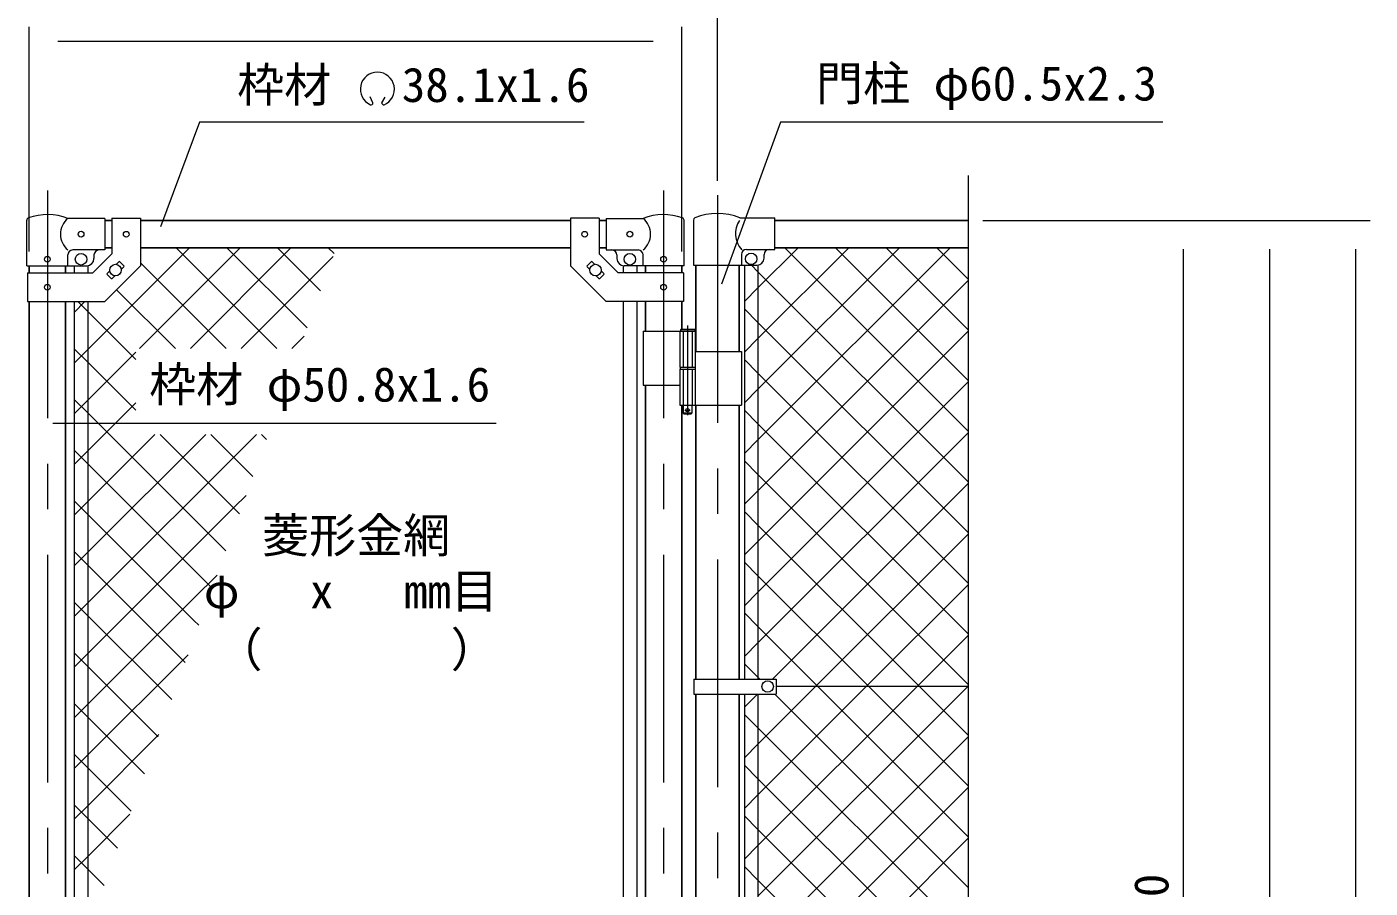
# Model space of a CAD drawing. Units: millimetres, scale not verified. Extents: x -4200 to 4200, y -2970 to 2970.
# Drawn here: x -2564 to -692, y 530 to 1732 of the extents above; entities that cross this region are included whole.
import ezdxf
from ezdxf.enums import TextEntityAlignment as Align

# ---------------------------------------------------------------- set-up
doc = ezdxf.new("R2010")
doc.units = ezdxf.units.MM
doc.header["$LTSCALE"] = 10
doc.linetypes.add('DASHED', pattern=[7.5, 6, -1.5])
doc.linetypes.add('USER1', pattern=[50.8, 31.75, -6.35, 6.35, -6.35])
for name, color, linetype, lineweight in [('0-1_D-STR-TXT', 7, 'Continuous', 13), ('0-2_D-BMK', 2, 'USER1', 13), ('0-3_D-STR1', 1, 'Continuous', 25), ('0-4_D-STR3', 3, 'Continuous', 13), ('0-8_D-STR-DIM', 7, 'Continuous', 13), ('0-B_D-STR2', 7, 'Continuous', 13)]:
    doc.layers.add(name, color=color, linetype=linetype, lineweight=lineweight)
doc.styles.add('ＭＳ ゴシック', font='')
doc.styles.get('ＭＳ ゴシック').set_extended_font_data('MS Gothic')

msp = doc.modelspace()

# ---------------------------------------------------------------- linework, layer by layer
at = {"layer": '0-1_D-STR-TXT'}
for p, q in [((-2082.01, 1625.75), (-2085.84, 1633.96)), ((-2069.42, 1625.74), (-2064.9, 1633.58))]:
    msp.add_line(p, q, dxfattribs=at)
for points in [[(-1787.47, 1598.46), (-2323.67, 1598.46), (-2378.23, 1452.8)], [(-980.65, 1598.46), (-1513.81, 1598.46), (-1595.74, 1372.73)], [(-1910.16, 1178.29), (-2330.99, 1178.29), (-2528.14, 1178.29)]]:
    msp.add_lwpolyline(points, dxfattribs=at)
for centre, radius, start, end in [((-2075.72, 1644.63), 23.75, 292.92895, 245.65759), ((-2084.47, 1625.29), 2.5, 245.55066, 10.6575), ((-2066.97, 1625.28), 2.5, 169.34241, 276.63708)]:
    msp.add_arc(centre, radius, start, end, dxfattribs=at)
at = {"layer": '0-2_D-BMK'}
for p, q in [((-2535.9, 1503.1), (-2535.9, -535.29)), ((-1676.7, 1503.1), (-1676.7, -535.29)), ((-1601.55, 1496.61), (-1601.55, -849.21)), ((-1643.28, 1314.79), (-1643.28, 1189.9)), ((-1646.9, 1196.87), (-1639.65, 1196.87))]:
    msp.add_line(p, q, dxfattribs=at)
at = {"layer": '0-3_D-STR1'}
for p, q in [((-2455.9, 1461.37), (-2445.9, 1461.37)), ((-2405.9, 1461.37), (-1806.7, 1461.37)), ((-1766.7, 1461.37), (-1756.7, 1461.37)), ((-1521.55, 1461.37), (-1251.55, 1461.37)), ((-2455.9, 1423.37), (-2445.9, 1423.37)), ((-2405.9, 1423.37), (-1806.7, 1423.37)), ((-1766.7, 1423.37), (-1756.7, 1423.37)), ((-1521.55, 1423.37), (-1251.55, 1423.37)), ((-2561.3, 1398.37), (-2561.3, 1388.32)), ((-2510.5, 1398.37), (-2510.5, 1388.32)), ((-1702.1, 1398.37), (-1702.1, 1388.32)), ((-1651.3, 1398.37), (-1651.3, 1388.32)), ((-1631.8, 1399.07), (-1631.8, 1278.87)), ((-1571.3, 1399.07), (-1571.3, 1278.87)), ((-2561.3, 1348.32), (-2561.3, 511.37)), ((-2510.5, 1348.32), (-2510.5, 511.37)), ((-1702.1, 1348.32), (-1702.1, 1306.87)), ((-1651.3, 1348.32), (-1651.3, 1309.87)), ((-1702.1, 1231.87), (-1702.1, 511.37)), ((-1651.3, 1203.87), (-1651.3, 511.37)), ((-1631.8, 1203.87), (-1631.8, 821.87)), ((-1571.3, 1203.87), (-1571.3, 821.87)), ((-1631.8, 800.87), (-1631.8, 171.87)), ((-1571.3, 800.87), (-1571.3, 171.87))]:
    msp.add_line(p, q, dxfattribs=at)
at = {"layer": '0-4_D-STR3'}
for p, q in [((-2564.45, 1398.37), (-2564.45, 1462.06)), ((-2455.9, 1464.37), (-2507.35, 1464.37)), ((-2455.9, 1464.37), (-2455.9, 1420.37)), ((-2445.9, 1464.57), (-2445.9, 1414.89)), ((-2445.9, 1464.57), (-2405.9, 1464.57)), ((-2405.9, 1464.57), (-2405.9, 1398.32)), ((-1806.7, 1464.57), (-1806.7, 1398.32)), ((-1766.7, 1464.57), (-1806.7, 1464.57)), ((-1766.7, 1464.57), (-1766.7, 1414.89)), ((-1756.7, 1464.37), (-1705.25, 1464.37)), ((-1756.7, 1464.37), (-1756.7, 1420.37)), ((-1648.15, 1398.37), (-1648.15, 1462.06)), ((-1634.95, 1461.92), (-1634.95, 1399.07)), ((-1570.41, 1465.07), (-1521.55, 1465.07)), ((-1521.55, 1421.07), (-1521.55, 1465.07)), ((-2507.35, 1398.37), (-2507.35, 1413.37)), ((-2455.9, 1420.37), (-2500.35, 1420.37)), ((-2472.46, 1388.32), (-2445.9, 1414.89)), ((-2470.9, 1413.37), (-2470.9, 1408.37)), ((-1740.13, 1388.32), (-1766.7, 1414.89)), ((-1756.7, 1420.37), (-1712.25, 1420.37)), ((-1741.7, 1413.37), (-1741.7, 1408.37)), ((-1705.25, 1398.37), (-1705.25, 1413.37)), ((-1568.15, 1414.07), (-1568.15, 1399.07)), ((-1561.15, 1421.07), (-1521.55, 1421.07)), ((-1536.55, 1409.07), (-1536.55, 1414.07)), ((-2564.45, 1398.37), (-2507.35, 1398.37)), ((-2563.6, 1388.32), (-2472.46, 1388.32)), ((-2563.6, 1388.32), (-2563.6, 1348.32)), ((-2507.35, 1398.37), (-2480.9, 1398.37)), ((-2498.4, 1398.37), (-2498.4, 1388.32)), ((-2479.4, 1398.37), (-2479.4, 1388.32)), ((-2452.56, 1387.72), (-2448.85, 1391.44)), ((-2452.56, 1386.31), (-2446.91, 1380.65)), ((-2440.02, 1400.27), (-2436.3, 1403.98)), ((-2434.89, 1403.98), (-2429.23, 1398.33)), ((-2432.94, 1393.2), (-2429.23, 1396.91)), ((-1777.71, 1403.98), (-1783.36, 1398.33)), ((-1779.65, 1393.2), (-1783.36, 1396.91)), ((-1772.58, 1400.27), (-1776.29, 1403.98)), ((-1760.03, 1386.31), (-1765.69, 1380.65)), ((-1760.03, 1387.72), (-1763.74, 1391.44)), ((-1649, 1388.32), (-1740.13, 1388.32)), ((-1733.2, 1398.37), (-1733.2, 1388.32)), ((-1705.25, 1398.37), (-1731.7, 1398.37)), ((-1714.2, 1398.37), (-1714.2, 1388.32)), ((-1648.15, 1398.37), (-1705.25, 1398.37)), ((-1649, 1388.32), (-1649, 1348.32)), ((-1634.95, 1399.07), (-1546.55, 1399.07)), ((-1564.05, 1399.07), (-1564.05, 821.87)), ((-1545.05, 1399.07), (-1545.05, 821.87)), ((-2445.49, 1380.65), (-2441.78, 1384.37)), ((-1767.1, 1380.65), (-1770.82, 1384.37)), ((-2498.4, 1348.32), (-2498.4, 513.87)), ((-2479.4, 1348.32), (-2479.4, 513.87)), ((-1733.2, 1348.32), (-1733.2, 513.87)), ((-1714.2, 1348.32), (-1714.2, 513.87)), ((-1705.25, 1306.87), (-1705.25, 1231.87)), ((-1705.25, 1306.87), (-1632.48, 1306.87)), ((-1654.08, 1306.87), (-1654.08, 1256.87)), ((-1633.28, 1308.87), (-1653.28, 1308.87)), ((-1652.28, 1309.87), (-1634.28, 1309.87)), ((-1633.28, 1308.87), (-1634.28, 1309.87)), ((-1633.28, 1308.87), (-1633.28, 1306.87)), ((-1632.48, 1306.87), (-1632.48, 1256.87)), ((-1632.48, 1278.87), (-1568.25, 1278.87)), ((-1568.25, 1278.87), (-1568.25, 1203.87)), ((-1654.08, 1256.87), (-1632.48, 1256.87)), ((-1653.78, 1256.87), (-1653.78, 1253.87)), ((-1632.78, 1256.87), (-1632.78, 1253.87)), ((-1654.08, 1253.87), (-1632.48, 1253.87)), ((-1654.08, 1253.87), (-1654.08, 1203.87)), ((-1653.78, 1253.87), (-1632.78, 1253.87)), ((-1632.48, 1253.87), (-1632.48, 1203.87)), ((-1705.25, 1231.87), (-1654.3, 1231.87)), ((-1654.08, 1203.87), (-1568.25, 1203.87)), ((-1649.28, 1203.87), (-1649.28, 1192.87)), ((-1648.28, 1191.87), (-1649.28, 1192.87)), ((-1648.28, 1191.87), (-1638.28, 1191.87)), ((-1638.28, 1191.87), (-1637.28, 1192.87)), ((-1634.35, 821.87), (-1634.35, 800.87)), ((-1634.35, 821.87), (-1519.55, 821.87)), ((-1519.55, 821.87), (-1519.55, 800.87)), ((-1251.55, 811.37), (-1519.55, 811.37)), ((-1634.35, 800.87), (-1519.55, 800.87)), ((-1564.05, 800.87), (-1564.05, 171.87)), ((-1545.05, 800.87), (-1545.05, 171.87))]:
    msp.add_line(p, q, dxfattribs=at)
at = {"layer": '0-4_D-STR3', "linetype": 'DASHED'}
for p, q in [((-1649.58, 1306.87), (-1649.58, 1256.87)), ((-1636.98, 1306.87), (-1636.98, 1256.87)), ((-1649.58, 1253.87), (-1649.58, 1203.87)), ((-1636.98, 1253.87), (-1636.98, 1203.87))]:
    msp.add_line(p, q, dxfattribs=at)
at = {"layer": '0-4_D-STR3'}
for points in [[(-2563.6, 1348.32), (-2455.9, 1348.32), (-2405.9, 1398.32)], [(-1649, 1348.32), (-1756.7, 1348.32), (-1806.7, 1398.32)], [(-1652.28, 1309.87), (-1653.28, 1308.87), (-1653.28, 1306.87)], [(-1637.28, 1203.87), (-1637.28, 1192.87), (-1649.28, 1192.87)]]:
    msp.add_lwpolyline(points, dxfattribs=at)
for centre, radius in [((-2488.9, 1442.37), 4), ((-2425.9, 1442.32), 4), ((-1786.7, 1442.32), 4), ((-1723.7, 1442.37), 4), ((-2535.9, 1407.37), 4), ((-2488.9, 1407.37), 8), ((-1723.7, 1407.37), 8), ((-1676.7, 1407.37), 4), ((-1554.55, 1408.07), 8), ((-2440.9, 1392.32), 8), ((-1771.7, 1392.32), 8), ((-2535.9, 1368.32), 4), ((-1676.7, 1368.32), 4), ((-1643.28, 1196.87), 2.5), ((-1531.55, 811.37), 8)]:
    msp.add_circle(centre, radius, dxfattribs=at)
for centre, radius, start, end in [((-2561.15, 1462.06), 3.3, 109.22051, 180), ((-2535.9, 1389.64), 80, 69.0916, 109.22051), ((-2489.15, 1442.37), 28.55, 129.59418, 230.40582), ((-1676.7, 1389.64), 80, 70.77949, 110.9084), ((-1723.44, 1442.37), 28.55, 309.59418, 50.40582), ((-1651.45, 1462.06), 3.3, 0, 70.77949), ((-1631.65, 1461.92), 3.3, 113.10629, 180), ((-1601.55, 1391.37), 80, 67.09875, 113.10629), ((-1543.02, 1443.12), 33.4, 146.35914, 222.2959), ((-2500.35, 1413.37), 7, 90, 180), ((-2480.9, 1408.37), 10, 270, 0), ((-2463.9, 1413.37), 7, 90, 180), ((-1748.7, 1413.37), 7, 0, 90), ((-1731.7, 1408.37), 10, 180, 270), ((-1712.25, 1413.37), 7, 0, 90), ((-1561.15, 1414.07), 7, 90, 180), ((-1546.55, 1409.07), 10, 270, 0), ((-1529.55, 1414.07), 7, 90, 180), ((-2451.86, 1387.01), 1, 135, 225), ((-2435.59, 1403.28), 1, 45, 135), ((-2429.94, 1397.62), 1, 315, 45), ((-1782.66, 1397.62), 1, 135, 225), ((-1777, 1403.28), 1, 45, 135), ((-1760.74, 1387.01), 1, 315, 45), ((-2446.2, 1381.36), 1, 225, 315), ((-1766.39, 1381.36), 1, 225, 315)]:
    msp.add_arc(centre, radius, start, end, dxfattribs=at)
at = {"layer": '0-8_D-STR-DIM'}
for p, q in [((-1601.55, 1516.61), (-1601.55, 1851.37)), ((-2561.3, 1418.37), (-2561.3, 1731.37)), ((-1651.3, 1418.37), (-1651.3, 1731.37)), ((-2521.3, 1711.37), (-1691.3, 1711.37)), ((-1251.55, 512.02), (-1251.55, 1524.37)), ((-1231.55, 1461.37), (-931.55, 1461.37)), ((-1231.55, 1461.37), (-811.55, 1461.37)), ((-1231.55, 1461.37), (-691.55, 1461.37)), ((-951.55, -448.63), (-951.55, 1421.37)), ((-831.55, -498.63), (-831.55, 1421.37)), ((-711.55, -798.63), (-711.55, 1421.37))]:
    msp.add_line(p, q, dxfattribs=at)
at = {"layer": '0-B_D-STR2'}
for p, q in [((-2407.23, 1283.07), (-2266.94, 1423.37)), ((-2215.96, 1283.07), (-2356.26, 1423.37)), ((-2336.52, 1283.07), (-2196.23, 1423.37)), ((-2173.79, 1311.61), (-2285.55, 1423.37)), ((-2265.81, 1283.07), (-2137.46, 1411.42)), ((-2154.92, 1363.45), (-2214.84, 1423.37)), ((-2136.05, 1415.29), (-2144.13, 1423.37)), ((-1545.05, 1367.44), (-1489.12, 1423.37)), ((-1545.05, 1296.73), (-1418.41, 1423.37)), ((-1545.05, 1226.02), (-1347.7, 1423.37)), ((-1545.05, 1155.31), (-1276.99, 1423.37)), ((-1251.55, 1167.18), (-1507.73, 1423.37)), ((-1251.55, 1237.9), (-1437.02, 1423.37)), ((-1251.55, 1308.61), (-1366.31, 1423.37)), ((-1251.55, 1379.32), (-1295.6, 1423.37)), ((-2286.67, 1283.07), (-2405.9, 1402.3)), ((-1564.05, 1348.44), (-1545.05, 1367.44)), ((-1545.05, 1084.6), (-1251.55, 1378.1)), ((-2357.38, 1283.07), (-2439.26, 1364.95)), ((-2498.4, 1333.33), (-2483.41, 1348.32)), ((-1545.05, 1319.26), (-1564.05, 1338.26)), ((-1251.55, 1025.76), (-1545.05, 1319.26)), ((-2195.1, 1283.07), (-2177.92, 1300.25)), ((-1564.05, 1277.73), (-1545.05, 1296.73)), ((-1545.05, 1013.89), (-1251.55, 1307.39)), ((-2479.4, 1210.91), (-2412.45, 1277.86)), ((-1545.05, 1248.55), (-1564.05, 1267.55)), ((-1251.55, 955.05), (-1545.05, 1248.55)), ((-1545.05, 943.18), (-1251.55, 1236.68)), ((-1564.05, 1207.02), (-1545.05, 1226.02)), ((-2479.4, 1192.95), (-2498.4, 1211.95)), ((-2498.4, 1191.91), (-2479.4, 1210.91)), ((-2479.4, 1140.2), (-2412.45, 1207.15)), ((-2331.55, 1045.1), (-2479.4, 1192.95)), ((-1545.05, 1177.84), (-1564.05, 1196.84)), ((-2479.4, 1069.49), (-2385.81, 1163.07)), ((-2479.4, 998.78), (-2315.1, 1163.07)), ((-2249.26, 1104.24), (-2308.09, 1163.07)), ((-2230.39, 1156.08), (-2237.38, 1163.07)), ((-1251.55, 884.34), (-1545.05, 1177.84)), ((-1545.05, 872.46), (-1251.55, 1165.96)), ((-1564.05, 1136.31), (-1545.05, 1155.31)), ((-2479.4, 1122.24), (-2498.4, 1141.24)), ((-2498.4, 1121.2), (-2479.4, 1140.2)), ((-1545.05, 1107.13), (-1564.05, 1126.13)), ((-2331.55, 974.39), (-2479.4, 1122.24)), ((-1251.55, 813.63), (-1545.05, 1107.13)), ((-1524.93, 821.87), (-1251.55, 1095.25)), ((-2479.4, 1051.53), (-2498.4, 1070.53)), ((-2498.4, 1050.49), (-2479.4, 1069.49)), ((-1564.05, 1065.6), (-1545.05, 1084.6)), ((-2331.55, 903.68), (-2479.4, 1051.53)), ((-1545.05, 1036.42), (-1564.05, 1055.42)), ((-2287, 1000.56), (-2331.55, 1045.1)), ((-1319.99, 811.37), (-1545.05, 1036.42)), ((-1564.05, 994.89), (-1545.05, 1013.89)), ((-1464.72, 811.37), (-1251.55, 1024.54)), ((-2479.4, 980.82), (-2498.4, 999.82)), ((-2498.4, 979.78), (-2479.4, 998.78)), ((-2343.61, 845.03), (-2479.4, 980.82)), ((-2305.87, 948.72), (-2331.55, 974.39)), ((-1545.05, 965.71), (-1564.05, 984.71)), ((-1390.7, 811.37), (-1545.05, 965.71)), ((-1564.05, 924.18), (-1545.05, 943.18)), ((-1394.01, 811.37), (-1251.55, 953.83)), ((-2479.4, 910.11), (-2498.4, 929.11)), ((-2362.48, 793.19), (-2479.4, 910.11)), ((-2324.74, 896.87), (-2331.55, 903.68)), ((-1545.05, 895), (-1564.05, 914)), ((-1461.41, 811.37), (-1545.05, 895)), ((-1323.3, 811.37), (-1251.55, 883.12)), ((-1564.05, 853.46), (-1545.05, 872.46)), ((-2479.4, 839.4), (-2498.4, 858.4)), ((-2479.4, 715.93), (-2339.78, 855.55)), ((-2381.35, 741.35), (-2479.4, 839.4)), ((-1545.05, 731.04), (-1464.72, 811.37)), ((-1545.05, 660.33), (-1394.01, 811.37)), ((-1545.05, 589.62), (-1323.3, 811.37)), ((-1545.05, 518.91), (-1252.59, 811.37)), ((-1251.55, 601.5), (-1461.41, 811.37)), ((-1251.55, 672.21), (-1390.7, 811.37)), ((-1251.55, 742.92), (-1319.99, 811.37)), ((-1252.59, 811.37), (-1251.55, 812.41)), ((-2479.4, 768.69), (-2498.4, 787.69)), ((-1564.05, 782.75), (-1545.93, 800.87)), ((-1251.55, 530.79), (-1521.63, 800.87)), ((-2400.21, 689.51), (-2479.4, 768.69)), ((-2479.4, 645.22), (-2380.25, 744.37)), ((-1564.05, 712.04), (-1545.05, 731.04)), ((-1545.05, 448.2), (-1251.55, 741.7)), ((-2479.4, 697.98), (-2498.4, 716.98)), ((-2498.4, 696.93), (-2479.4, 715.93)), ((-2419.08, 637.67), (-2479.4, 697.98)), ((-1545.05, 682.87), (-1564.05, 701.87)), ((-1251.55, 389.37), (-1545.05, 682.87)), ((-1564.05, 641.33), (-1545.05, 660.33)), ((-1545.05, 377.49), (-1251.55, 670.99)), ((-2479.4, 627.27), (-2498.4, 646.27)), ((-2498.4, 626.22), (-2479.4, 645.22)), ((-2479.4, 574.51), (-2420.71, 633.2)), ((-2437.95, 585.82), (-2479.4, 627.27)), ((-1545.05, 612.16), (-1564.05, 631.16)), ((-1251.55, 318.66), (-1545.05, 612.16)), ((-1545.05, 306.78), (-1251.55, 600.28)), ((-1564.05, 570.62), (-1545.05, 589.62)), ((-2479.4, 556.56), (-2498.4, 575.56)), ((-2498.4, 555.51), (-2479.4, 574.51)), ((-2456.82, 533.98), (-2479.4, 556.56)), ((-1545.05, 541.45), (-1564.05, 560.45)), ((-1251.55, 247.95), (-1545.05, 541.45))]:
    msp.add_line(p, q, dxfattribs=at)
for points in [[(-2498.4, 1262.62), (-2479.4, 1281.62), (-2337.65, 1423.37)], [(-1251.55, 1096.47), (-1545.05, 1389.97), (-1554.14, 1399.07)], [(-2412.45, 1267.42), (-2479.4, 1334.37), (-2493.34, 1348.32)], [(-2412.45, 1196.71), (-2479.4, 1263.66), (-2498.4, 1282.66)], [(-2498.4, 909.06), (-2479.4, 928.06), (-2244.39, 1163.07)], [(-2268.13, 1052.4), (-2277.1, 1061.37), (-2378.8, 1163.07)], [(-2498.4, 838.35), (-2479.4, 857.35), (-2331.55, 1005.2), (-2275.38, 1061.37), (-2258.85, 1077.9)], [(-2498.4, 767.64), (-2479.4, 786.64), (-2331.55, 934.49), (-2299.32, 966.72)], [(-1542.63, 821.87), (-1545.05, 824.29), (-1564.05, 843.29)], [(-1270.82, 479.35), (-1545.05, 753.58), (-1564.05, 772.58)]]:
    msp.add_lwpolyline(points, dxfattribs=at)

# ---------------------------------------------------------------- texts
at = {"layer": '0-1_D-STR-TXT', "style": 'ＭＳ ゴシック'}
for s, p in [('枠材 \u300038.1x1.6', (-2271.22, 1612.32)), ('門柱 φ60.5x2.3', (-1464.15, 1614.35)), ('枠材 φ50.8x1.6', (-2393.92, 1194.43)), ('菱形金網', (-2236.5, 983.77)), ('φ\u3000 x\u3000 mm目', (-2317.71, 906.18)), ('（\u3000\u3000\u3000\u3000）', (-2301.47, 824.53))]:
    msp.add_text(s, height=48.09, dxfattribs=at).set_placement(p, align=Align.BOTTOM_LEFT)
at = {"layer": '0-8_D-STR-DIM', "style": 'ＭＳ ゴシック'}
msp.add_text('1950', height=48.09, rotation=90, dxfattribs=at).set_placement((-958.29, 419.47), align=Align.BOTTOM_LEFT)

doc.saveas('drawing.dxf')
